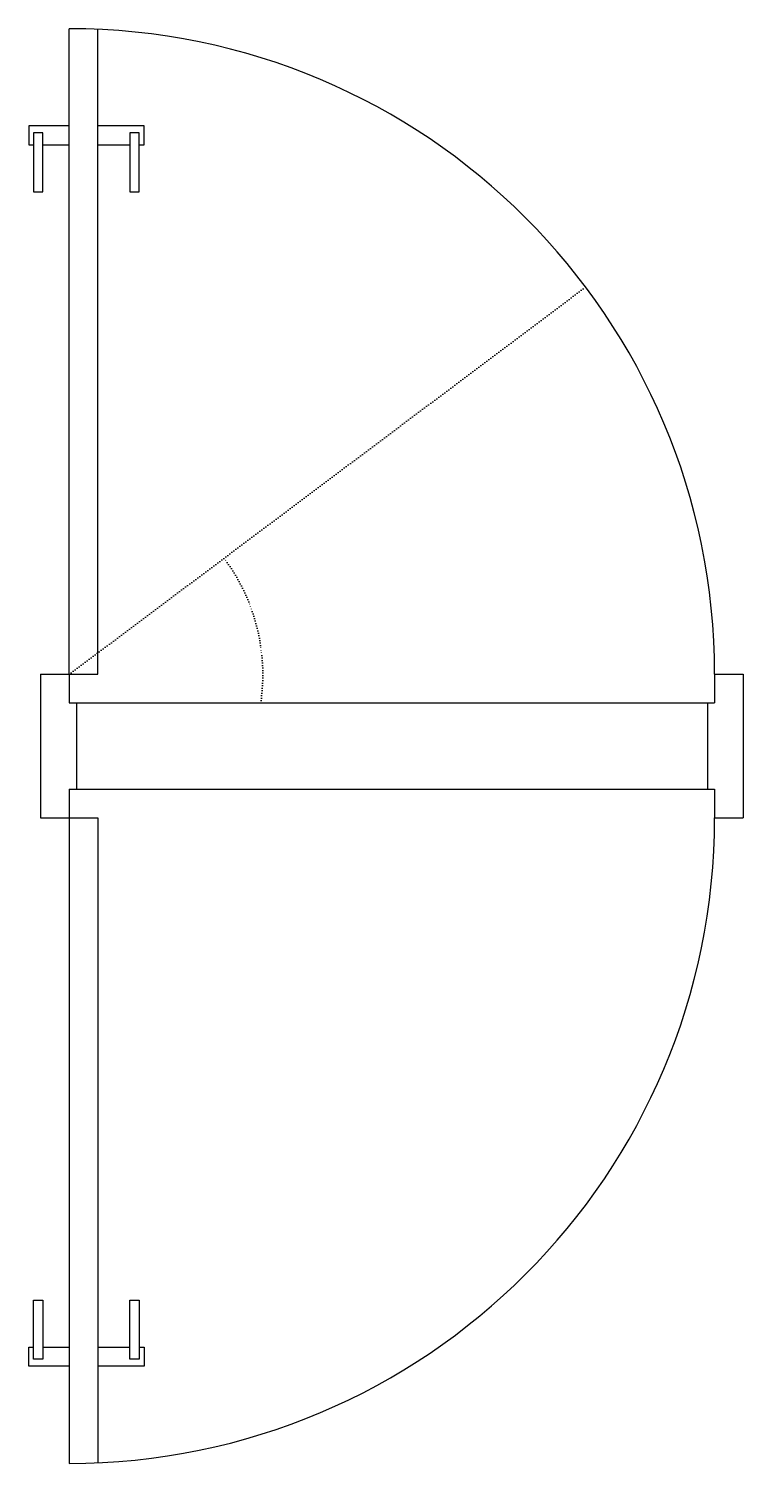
# Model space of a CAD drawing. Extents: x -27607 to -26610, y 38441 to 40441.
import ezdxf

# ---------------------------------------------------------------- set-up
doc = ezdxf.new("R2010")
doc.units = 0
doc.header["$MEASUREMENT"] = 0
doc.linetypes.add('ACAD_ISO07W100', pattern=[3.5, 0.5, -3])
doc.layers.get('0').update_dxf_attribs({"linetype": 'CONTINUOUS'})

msp = doc.modelspace()

# ---------------------------------------------------------------- linework, layer by layer
at = {"color": 1}
for p, q in [((-27550.4, 39541.4), (-27550.4, 40441.4)), ((-27550.4, 39341.4), (-27550.4, 38441.4))]:
    msp.add_line(p, q, dxfattribs=at)
at = {"color": 2}
for p, q in [((-27510.4, 39541.4), (-27510.4, 40440.6)), ((-27590.4, 39541.4), (-27510.4, 39541.4)), ((-27590.4, 39541.4), (-27590.4, 39341.4)), ((-27550.4, 39541.4), (-27550.4, 39501.4)), ((-26650.4, 39541.4), (-26650.4, 39501.4)), ((-26650.4, 39541.4), (-26610.4, 39541.4)), ((-26610.4, 39541.4), (-26610.4, 39341.4)), ((-27550.4, 39501.4), (-26650.4, 39501.4)), ((-27540.4, 39501.4), (-27540.4, 39381.4)), ((-26660.4, 39501.4), (-26660.4, 39381.4)), ((-27550.4, 39381.4), (-26650.4, 39381.4)), ((-27550.4, 39381.4), (-27550.4, 39341.4)), ((-26650.4, 39381.4), (-26650.4, 39341.4)), ((-27590.4, 39341.4), (-27510.4, 39341.4)), ((-27510.4, 39341.4), (-27510.4, 38442.3)), ((-26650.4, 39341.4), (-26610.4, 39341.4))]:
    msp.add_line(p, q, dxfattribs=at)
at = {"color": 2, "linetype": 'ACAD_ISO07W100'}
msp.add_line((-27550.4, 39541.4), (-26830.2, 40081.3), dxfattribs=at)
at = {"color": 2}
for points in [[(-27550.4, 40306), (-27606.8, 40306), (-27606.8, 40279.7), (-27600.3, 40279.7)], [(-27452.9, 40279.7), (-27445.9, 40279.7), (-27445.9, 40306), (-27510.4, 40306)], [(-27587.1, 40279.7), (-27550.4, 40279.7)], [(-27510.4, 40279.7), (-27466, 40279.7)], [(-27550.4, 38576.9), (-27606.8, 38576.9), (-27606.8, 38603.2), (-27600.3, 38603.2)], [(-27587.1, 38603.2), (-27550.4, 38603.2)], [(-27510.4, 38603.2), (-27466, 38603.2)], [(-27452.9, 38603.2), (-27445.9, 38603.2), (-27445.9, 38576.9), (-27510.4, 38576.9)]]:
    msp.add_lwpolyline(points, dxfattribs=at)
for points in [[(-27600.3, 40214.1), (-27587.1, 40214.1), (-27587.1, 40296.1), (-27600.3, 40296.1)], [(-27466, 40214.1), (-27452.9, 40214.1), (-27452.9, 40296.1), (-27466, 40296.1)], [(-27600.3, 38668.8), (-27587.1, 38668.8), (-27587.1, 38586.8), (-27600.3, 38586.8)], [(-27466, 38668.8), (-27452.9, 38668.8), (-27452.9, 38586.8), (-27466, 38586.8)]]:
    msp.add_lwpolyline(points, close=True, dxfattribs=at)
for centre, start, end in [((-27550.4, 39541.4), 0, 90), ((-27550.4, 39341.4), 270, 360)]:
    msp.add_arc(centre, 900, start, end, dxfattribs=at)
at = {"color": 2, "linetype": 'ACAD_ISO07W100'}
msp.add_arc((-27550.4, 39541.4), 270, 351.4804, 36.8542, dxfattribs=at)

doc.saveas('drawing.dxf')
